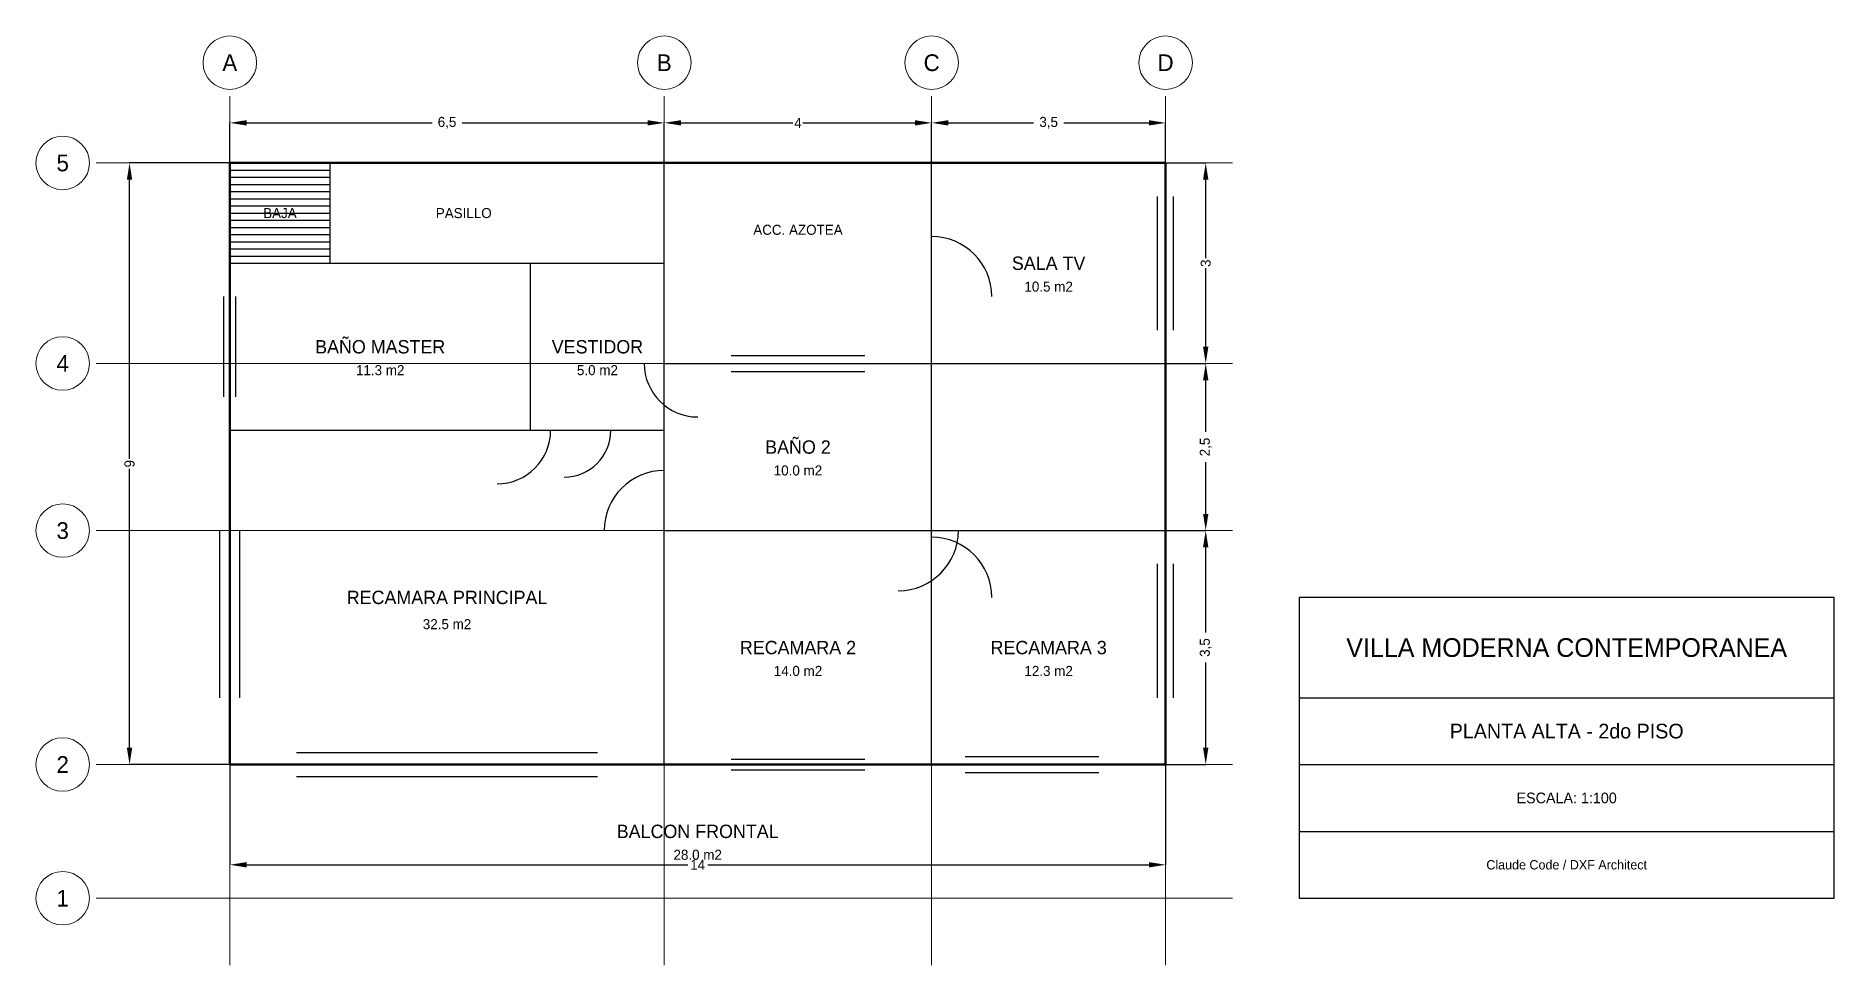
# Model space of a CAD drawing. Header units: metres. Extents: x -2.9 to 24, y -1 to 12.9.
import ezdxf
from ezdxf.enums import TextEntityAlignment as Align

# ---------------------------------------------------------------- set-up
doc = ezdxf.new("R2010")
doc.units = ezdxf.units.M
for name, color, linetype, lineweight in [('CAJETIN', 7, 'Continuous', 25), ('COTAS', 3, 'Continuous', 13), ('EJES', 2, 'Continuous', 13), ('ESCALERA', 6, 'Continuous', 25), ('MUROS', 7, 'Continuous', 50), ('MUROS_INT', 9, 'Continuous', 30), ('PUERTAS', 1, 'Continuous', 25), ('TERRAZA', 8, 'Continuous', 13), ('TEXTOS', 5, 'Continuous', 13), ('VENTANAS', 4, 'Continuous', 25)]:
    doc.layers.add(name, color=color, linetype=linetype, lineweight=lineweight)
doc.dimstyles.get("Standard").update_dxf_attribs({"dimtxt": 2.5, "dimasz": 2.5, "dimexe": 1.25, "dimexo": 0.625, "dimtad": 1, "dimcen": 2.5, "dimazin": 3, "dimtfac": 1, "dimtmove": 0, "dimatfit": 3})

# ---------------------------------------------------------------- blocks, each defined once
blk = doc.blocks.new('_CLOSEDFILLED')
at = {"color": 0, "linetype": 'BYBLOCK'}
blk.add_solid([(-1, 0.16), (0, 0), (-1, -0.16)], dxfattribs=at)
blk = doc.blocks.new('*D1')
for p, q in [((0, 2), (0, 0.5)), ((14, 2), (14, 0.5)), ((0.25, 0.5), (6.85, 0.5)), ((7.15, 0.5), (13.75, 0.5))]:
    blk.add_line(p, q)
at = {"layer": 'Defpoints'}
for p in [(0, 2), (14, 2), (0, 0.5)]:
    blk.add_point(p, dxfattribs=at)
at = {"layer": 'COTAS', "xscale": 0.25, "yscale": 0.25, "rotation": 180}
blk.add_blockref('_CLOSEDFILLED', (0, 0.5), dxfattribs=at)
at = {"layer": 'COTAS', "xscale": 0.25, "yscale": 0.25}
blk.add_blockref('_CLOSEDFILLED', (14, 0.5), dxfattribs=at)
at = {"layer": 'COTAS', "insert": (7, 0.5), "char_height": 0.15, "attachment_point": 5}
blk.add_mtext('14', dxfattribs=at)
blk = doc.blocks.new('*D2')
for p, q in [((0, 11), (-1.5, 11)), ((-1.5, 6.575), (-1.5, 10.75)), ((-1.5, 2.25), (-1.5, 6.425)), ((0, 2), (-1.5, 2))]:
    blk.add_line(p, q)
at = {"layer": 'Defpoints'}
for p in [(0, 11), (-1.5, 2), (0, 2)]:
    blk.add_point(p, dxfattribs=at)
at = {"layer": 'COTAS', "xscale": 0.25, "yscale": 0.25}
for p, rotation in [((-1.5, 11), 90), ((-1.5, 2), 270)]:
    blk.add_blockref('_CLOSEDFILLED', p, dxfattribs=dict(at, rotation=rotation))
at = {"layer": 'COTAS', "insert": (-1.5, 6.5), "char_height": 0.15, "attachment_point": 5, "rotation": 90}
blk.add_mtext('9', dxfattribs=at)
blk = doc.blocks.new('*D3')
for p, q in [((0, 11), (0, 11.6)), ((0.25, 11.6), (3.025, 11.6)), ((3.475, 11.6), (6.25, 11.6)), ((6.5, 11), (6.5, 11.6))]:
    blk.add_line(p, q)
at = {"layer": 'Defpoints'}
for p in [(0, 11.6), (0, 11), (6.5, 11)]:
    blk.add_point(p, dxfattribs=at)
at = {"layer": 'COTAS', "xscale": 0.25, "yscale": 0.25, "rotation": 180}
blk.add_blockref('_CLOSEDFILLED', (0, 11.6), dxfattribs=at)
at = {"layer": 'COTAS', "xscale": 0.25, "yscale": 0.25}
blk.add_blockref('_CLOSEDFILLED', (6.5, 11.6), dxfattribs=at)
at = {"layer": 'COTAS', "insert": (3.25, 11.6), "char_height": 0.15, "attachment_point": 5}
blk.add_mtext('6,5', dxfattribs=at)
blk = doc.blocks.new('*D4')
for p, q in [((6.5, 11), (6.5, 11.6)), ((6.75, 11.6), (8.425, 11.6)), ((8.575, 11.6), (10.25, 11.6)), ((10.5, 11), (10.5, 11.6))]:
    blk.add_line(p, q)
at = {"layer": 'Defpoints'}
for p in [(6.5, 11.6), (6.5, 11), (10.5, 11)]:
    blk.add_point(p, dxfattribs=at)
at = {"layer": 'COTAS', "xscale": 0.25, "yscale": 0.25, "rotation": 180}
blk.add_blockref('_CLOSEDFILLED', (6.5, 11.6), dxfattribs=at)
at = {"layer": 'COTAS', "xscale": 0.25, "yscale": 0.25}
blk.add_blockref('_CLOSEDFILLED', (10.5, 11.6), dxfattribs=at)
at = {"layer": 'COTAS', "insert": (8.5, 11.6), "char_height": 0.15, "attachment_point": 5}
blk.add_mtext('4', dxfattribs=at)
blk = doc.blocks.new('*D5')
for p, q in [((10.5, 11), (10.5, 11.6)), ((10.75, 11.6), (12.025, 11.6)), ((12.475, 11.6), (13.75, 11.6)), ((14, 11), (14, 11.6))]:
    blk.add_line(p, q)
at = {"layer": 'Defpoints'}
for p in [(10.5, 11.6), (10.5, 11), (14, 11)]:
    blk.add_point(p, dxfattribs=at)
at = {"layer": 'COTAS', "xscale": 0.25, "yscale": 0.25, "rotation": 180}
blk.add_blockref('_CLOSEDFILLED', (10.5, 11.6), dxfattribs=at)
at = {"layer": 'COTAS', "xscale": 0.25, "yscale": 0.25}
blk.add_blockref('_CLOSEDFILLED', (14, 11.6), dxfattribs=at)
at = {"layer": 'COTAS', "insert": (12.25, 11.6), "char_height": 0.15, "attachment_point": 5}
blk.add_mtext('3,5', dxfattribs=at)
blk = doc.blocks.new('*D6')
for p, q in [((14, 5.5), (14.6, 5.5)), ((14.6, 3.975), (14.6, 5.25)), ((14.6, 2.25), (14.6, 3.525)), ((14, 2), (14.6, 2))]:
    blk.add_line(p, q)
at = {"layer": 'Defpoints'}
for p in [(14, 5.5), (14, 2), (14.6, 2)]:
    blk.add_point(p, dxfattribs=at)
at = {"layer": 'COTAS', "xscale": 0.25, "yscale": 0.25}
for p, rotation in [((14.6, 5.5), 90), ((14.6, 2), 270)]:
    blk.add_blockref('_CLOSEDFILLED', p, dxfattribs=dict(at, rotation=rotation))
at = {"layer": 'COTAS', "insert": (14.6, 3.75), "char_height": 0.15, "attachment_point": 5, "rotation": 90}
blk.add_mtext('3,5', dxfattribs=at)
blk = doc.blocks.new('*D7')
for p, q in [((14, 8), (14.6, 8)), ((14.6, 6.975), (14.6, 7.75)), ((14.6, 5.75), (14.6, 6.525)), ((14, 5.5), (14.6, 5.5))]:
    blk.add_line(p, q)
at = {"layer": 'Defpoints'}
for p in [(14, 8), (14, 5.5), (14.6, 5.5)]:
    blk.add_point(p, dxfattribs=at)
at = {"layer": 'COTAS', "xscale": 0.25, "yscale": 0.25}
for p, rotation in [((14.6, 8), 90), ((14.6, 5.5), 270)]:
    blk.add_blockref('_CLOSEDFILLED', p, dxfattribs=dict(at, rotation=rotation))
at = {"layer": 'COTAS', "insert": (14.6, 6.75), "char_height": 0.15, "attachment_point": 5, "rotation": 90}
blk.add_mtext('2,5', dxfattribs=at)
blk = doc.blocks.new('*D8')
for p, q in [((14, 11), (14.6, 11)), ((14.6, 9.575), (14.6, 10.75)), ((14.6, 8.25), (14.6, 9.425)), ((14, 8), (14.6, 8))]:
    blk.add_line(p, q)
at = {"layer": 'Defpoints'}
for p in [(14, 11), (14, 8), (14.6, 8)]:
    blk.add_point(p, dxfattribs=at)
at = {"layer": 'COTAS', "xscale": 0.25, "yscale": 0.25}
for p, rotation in [((14.6, 11), 90), ((14.6, 8), 270)]:
    blk.add_blockref('_CLOSEDFILLED', p, dxfattribs=dict(at, rotation=rotation))
at = {"layer": 'COTAS', "insert": (14.6, 9.5), "char_height": 0.15, "attachment_point": 5, "rotation": 90}
blk.add_mtext('3', dxfattribs=at)

msp = doc.modelspace()

# ---------------------------------------------------------------- linework, layer by layer
at = {"layer": 'CAJETIN'}
for p, q in [((16, 3), (24, 3)), ((16, 2), (24, 2)), ((16, 1), (24, 1))]:
    msp.add_line(p, q, dxfattribs=at)
msp.add_lwpolyline([(16, 0), (24, 0), (24, 4.5), (16, 4.5), (16, 0)], dxfattribs=at)
at = {"layer": 'EJES'}
for p, q in [((0, -1), (0, 12)), ((6.5, -1), (6.5, 12)), ((10.5, -1), (10.5, 12)), ((14, -1), (14, 12)), ((-2, 11), (15, 11)), ((-2, 8), (15, 8)), ((-2, 5.5), (15, 5.5)), ((-2, 2), (15, 2)), ((-2, 0), (15, 0))]:
    msp.add_line(p, q, dxfattribs=at)
for centre in [(0, 12.5), (6.5, 12.5), (10.5, 12.5), (14, 12.5), (-2.5, 11), (-2.5, 8), (-2.5, 5.5), (-2.5, 2), (-2.5, 0)]:
    msp.add_circle(centre, 0.4, dxfattribs=at)
at = {"layer": 'ESCALERA'}
for p, q in [((0, 10.893), (1.5, 10.893)), ((0, 10.786), (1.5, 10.786)), ((0, 10.679), (1.5, 10.679)), ((0, 10.571), (1.5, 10.571)), ((0, 10.464), (1.5, 10.464)), ((0, 10.357), (1.5, 10.357)), ((0, 10.25), (1.5, 10.25)), ((0, 10.143), (1.5, 10.143)), ((0, 10.036), (1.5, 10.036)), ((0, 9.929), (1.5, 9.929)), ((0, 9.821), (1.5, 9.821)), ((0, 9.714), (1.5, 9.714)), ((0, 9.607), (1.5, 9.607)), ((0, 9.5), (1.5, 9.5))]:
    msp.add_line(p, q, dxfattribs=at)
msp.add_lwpolyline([(0, 9.5), (1.5, 9.5), (1.5, 11), (0, 11), (0, 9.5)], dxfattribs=at)
at = {"layer": 'MUROS'}
msp.add_line((0, 2), (0, 7), dxfattribs=at)
msp.add_lwpolyline([(0, 2), (14, 2), (14, 11), (0, 11), (0, 2)], dxfattribs=at)
at = {"layer": 'MUROS_INT'}
for p, q in [((6.5, 8), (6.5, 11)), ((10.5, 8), (10.5, 11)), ((0, 9.5), (4.5, 9.5)), ((0, 9.5), (6.5, 9.5)), ((4.5, 7), (4.5, 9.5)), ((4.5, 9.5), (6.5, 9.5)), ((6.5, 7), (6.5, 9.5)), ((6.5, 5.5), (6.5, 8)), ((6.5, 8), (10.5, 8)), ((10.5, 5.5), (10.5, 8)), ((10.5, 8), (14, 8)), ((10.5, 8), (14, 8)), ((0, 7), (6.5, 7)), ((0, 7), (4.5, 7)), ((4.5, 7), (6.5, 7)), ((6.5, 2), (6.5, 7)), ((6.5, 2), (6.5, 5.5)), ((6.5, 5.5), (10.5, 5.5)), ((10.5, 2), (10.5, 5.5)), ((10.5, 2), (10.5, 5.5)), ((10.5, 5.5), (14, 5.5))]:
    msp.add_line(p, q, dxfattribs=at)
at = {"layer": 'PUERTAS'}
for p, q in [((1, 2.18), (5.5, 2.18)), ((1, 2), (5.5, 2)), ((7.5, 2.08), (9.5, 2.08)), ((7.5, 2), (9.5, 2)), ((7.5, 1.92), (9.5, 1.92)), ((1, 1.82), (5.5, 1.82))]:
    msp.add_line(p, q, dxfattribs=at)
for centre, radius, start, end in [((10.5, 9), 0.9, 0, 90), ((7, 8), 0.8, 180, 270), ((4, 7), 0.8, 270, 360), ((5, 7), 0.7, 270, 360), ((6.5, 5.5), 0.9, 90, 180), ((10, 5.5), 0.9, 270, 360), ((10.5, 4.5), 0.9, 0, 90)]:
    msp.add_arc(centre, radius, start, end, dxfattribs=at)
at = {"layer": 'TERRAZA'}
msp.add_line((0, 0), (14, 0), dxfattribs=at)
msp.add_lwpolyline([(0, 0), (14, 0), (14, 2), (0, 2), (0, 0)], dxfattribs=at)
at = {"layer": 'VENTANAS'}
for p, q in [((13.88, 8.5), (13.88, 10.5)), ((14, 8.5), (14, 10.5)), ((14.12, 8.5), (14.12, 10.5)), ((-0.09, 7.5), (-0.09, 9)), ((0, 7.5), (0, 9)), ((0.09, 7.5), (0.09, 9)), ((7.5, 8.12), (9.5, 8.12)), ((7.5, 8), (9.5, 8)), ((7.5, 7.88), (9.5, 7.88)), ((-0.15, 3), (-0.15, 5.5)), ((0, 3), (0, 5.5)), ((0.15, 3), (0.15, 5.5)), ((13.88, 3), (13.88, 5)), ((14, 3), (14, 5)), ((14.12, 3), (14.12, 5)), ((1, 2), (5.5, 2)), ((7.5, 2), (9.5, 2)), ((11, 2.12), (13, 2.12)), ((11, 2), (13, 2)), ((11, 1.88), (13, 1.88))]:
    msp.add_line(p, q, dxfattribs=at)

# ---------------------------------------------------------------- texts
at = {"layer": 'CAJETIN'}
for s, height, p in [('VILLA MODERNA CONTEMPORANEA', 0.28, (20, 3.75)), ('PLANTA ALTA - 2do PISO', 0.22, (20, 2.5)), ('ESCALA: 1:100', 0.16, (20, 1.5)), ('Claude Code / DXF Architect', 0.14, (20, 0.5))]:
    msp.add_text(s, height=height, dxfattribs=at).set_placement(p, align=Align.MIDDLE_CENTER)
at = {"layer": 'EJES'}
for s, p in [('A', (0, 12.5)), ('B', (6.5, 12.5)), ('C', (10.5, 12.5)), ('D', (14, 12.5)), ('5', (-2.5, 11)), ('4', (-2.5, 8)), ('3', (-2.5, 5.5)), ('2', (-2.5, 2)), ('1', (-2.5, 0))]:
    msp.add_text(s, height=0.25, dxfattribs=at).set_placement(p, align=Align.MIDDLE_CENTER)
at = {"layer": 'ESCALERA'}
msp.add_text('BAJA', height=0.15, dxfattribs=at).set_placement((0.75, 10.25), align=Align.MIDDLE_CENTER)
at = {"layer": 'TERRAZA'}
msp.add_text('ACC. AZOTEA', height=0.15, dxfattribs=at).set_placement((8.5, 10), align=Align.MIDDLE_CENTER)
at = {"layer": 'TEXTOS'}
for s, height, p in [('PASILLO', 0.15, (3.5, 10.25)), ('SALA TV', 0.2, (12.25, 9.5)), ('10.5 m2', 0.15, (12.25, 9.15)), ('BAÑO MASTER', 0.2, (2.25, 8.25)), ('VESTIDOR', 0.2, (5.5, 8.25)), ('11.3 m2', 0.15, (2.25, 7.9)), ('5.0 m2', 0.15, (5.5, 7.9)), ('BAÑO 2', 0.2, (8.5, 6.75)), ('10.0 m2', 0.15, (8.5, 6.4)), ('RECAMARA PRINCIPAL', 0.2, (3.25, 4.5)), ('32.5 m2', 0.15, (3.25, 4.1)), ('RECAMARA 2', 0.2, (8.5, 3.75)), ('RECAMARA 3', 0.2, (12.25, 3.75)), ('14.0 m2', 0.15, (8.5, 3.4)), ('12.3 m2', 0.15, (12.25, 3.4)), ('BALCON FRONTAL', 0.2, (7, 1)), ('28.0 m2', 0.15, (7, 0.65))]:
    msp.add_text(s, height=height, dxfattribs=at).set_placement(p, align=Align.MIDDLE_CENTER)

# ---------------------------------------------------------------- dimensions: what is measured, and where the dimension line sits
at = {"layer": 'COTAS'}
for base, p1, p2, picture, middle in [((0, 11.6), (0, 11), (6.5, 11), '*D3', (3.25, 11.6)), ((6.5, 11.6), (6.5, 11), (10.5, 11), '*D4', (8.5, 11.6)), ((10.5, 11.6), (10.5, 11), (14, 11), '*D5', (12.25, 11.6)), ((0, 0.5), (0, 2), (14, 2), '*D1', (7, 0.5))]:
    dim = msp.add_linear_dim(base=base, p1=p1, p2=p2, dimstyle='Standard', override={"dimtxt": 0.15}, dxfattribs=at)
    dim.commit()
    dim.dimension.update_dxf_attribs({"geometry": picture, "text_midpoint": middle})
for base, p1, p2, picture, middle in [((-1.5, 2), (0, 2), (0, 11), '*D2', (-1.5, 6.5)), ((14.6, 8), (14, 8), (14, 11), '*D8', (14.6, 9.5)), ((14.6, 5.5), (14, 5.5), (14, 8), '*D7', (14.6, 6.75)), ((14.6, 2), (14, 2), (14, 5.5), '*D6', (14.6, 3.75))]:
    dim = msp.add_linear_dim(base=base, p1=p1, p2=p2, angle=90, dimstyle='Standard', override={"dimtxt": 0.15}, dxfattribs=at)
    dim.commit()
    dim.dimension.update_dxf_attribs({"geometry": picture, "text_midpoint": middle})

doc.saveas('drawing.dxf')
